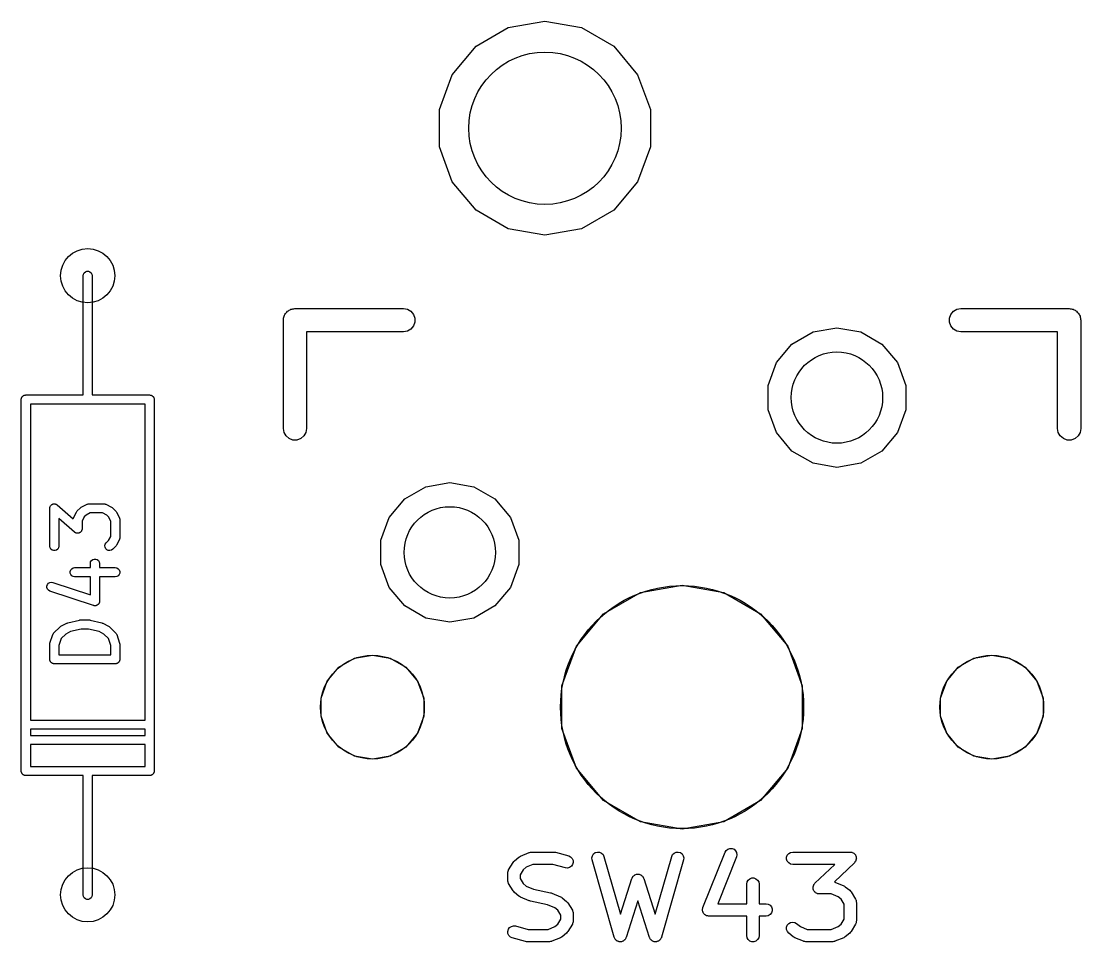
# Model space of a CAD drawing. Extents: x 35 to 203, y -146 to -25.
# Drawn here: x 72.91 to 90.29, y -120.85 to -105.74 of the extents above; entities that cross this region are included whole.
import ezdxf

# ---------------------------------------------------------------- set-up
doc = ezdxf.new("R2010")
doc.units = 0
doc.header["$MEASUREMENT"] = 0
doc.layers.get('0').update_dxf_attribs({"linetype": 'CONTINUOUS'})
doc.layers.add('BLACK', color=7, linetype='CONTINUOUS')

# ---------------------------------------------------------------- blocks, each defined once
blk = doc.blocks.new('PCB詳細')
at = {"layer": 'BLACK'}
for p, q in [((80.3708, -106.154), (80.8992, -105.849)), ((80.8992, -105.849), (81.5, -105.743)), ((81.5, -105.743), (82.1008, -105.849)), ((82.1008, -105.849), (82.6292, -106.154)), ((79.9787, -106.622), (80.3708, -106.154)), ((82.6292, -106.154), (83.0213, -106.622)), ((79.77, -107.195), (79.9787, -106.622)), ((83.0213, -106.622), (83.23, -107.195)), ((79.77, -107.805), (79.77, -107.195)), ((83.23, -107.195), (83.23, -107.805)), ((79.9787, -108.378), (79.77, -107.805)), ((83.23, -107.805), (83.0213, -108.378)), ((80.3708, -108.846), (79.9787, -108.378)), ((83.0213, -108.378), (82.6292, -108.846)), ((80.8992, -109.151), (80.3708, -108.846)), ((82.6292, -108.846), (82.1008, -109.151)), ((81.5, -109.257), (80.8992, -109.151)), ((82.1008, -109.151), (81.5, -109.257)), ((73.9625, -109.855), (73.987, -109.846)), ((73.987, -109.846), (74.013, -109.846)), ((74.013, -109.846), (74.0375, -109.855)), ((73.925, -109.92), (73.9295, -109.894)), ((73.925, -111.19), (73.925, -109.92)), ((73.9295, -109.894), (73.9425, -109.872)), ((73.9425, -109.872), (73.9625, -109.855)), ((74.0375, -109.855), (74.0575, -109.872)), ((74.0575, -109.872), (74.0705, -109.894)), ((74.0705, -109.894), (74.075, -109.92)), ((74.075, -109.92), (74.075, -111.19)), ((77.235, -110.555), (77.2457, -110.542)), ((77.2457, -110.542), (77.2541, -110.528)), ((77.2541, -110.528), (77.2668, -110.517)), ((77.2668, -110.517), (77.2775, -110.504)), ((77.2775, -110.504), (77.292, -110.496)), ((77.292, -110.496), (77.3047, -110.485)), ((77.3047, -110.485), (77.3204, -110.479)), ((77.3204, -110.479), (77.3348, -110.471)), ((77.3348, -110.471), (77.3513, -110.468)), ((77.3513, -110.468), (77.3669, -110.462)), ((77.3669, -110.462), (77.3836, -110.462)), ((77.3836, -110.462), (77.4, -110.459)), ((77.4, -110.459), (79.178, -110.459)), ((79.178, -110.459), (79.2432, -110.471)), ((79.2432, -110.471), (79.3005, -110.504)), ((79.3005, -110.504), (79.343, -110.555)), ((88.157, -110.555), (88.1995, -110.504)), ((88.1995, -110.504), (88.2568, -110.471)), ((88.2568, -110.471), (88.322, -110.459)), ((88.322, -110.459), (90.1, -110.459)), ((90.1, -110.459), (90.1164, -110.462)), ((90.1164, -110.462), (90.1331, -110.462)), ((90.1331, -110.462), (90.1487, -110.468)), ((90.1487, -110.468), (90.1652, -110.471)), ((90.1652, -110.471), (90.1796, -110.479)), ((90.1796, -110.479), (90.1953, -110.485)), ((90.1953, -110.485), (90.208, -110.496)), ((90.208, -110.496), (90.2225, -110.504)), ((90.2225, -110.504), (90.2332, -110.517)), ((90.2332, -110.517), (90.2459, -110.528)), ((90.2459, -110.528), (90.2543, -110.542)), ((90.2543, -110.542), (90.265, -110.555)), ((77.2095, -110.65), (77.2124, -110.634)), ((77.2095, -112.428), (77.2095, -110.65)), ((77.2124, -110.617), (77.2181, -110.601)), ((77.2124, -110.634), (77.2124, -110.617)), ((77.2181, -110.601), (77.221, -110.585)), ((77.221, -110.585), (77.2293, -110.57)), ((77.2293, -110.57), (77.235, -110.555)), ((79.343, -110.555), (79.3656, -110.617)), ((79.3656, -110.683), (79.343, -110.745)), ((79.3656, -110.617), (79.3656, -110.683)), ((88.1344, -110.617), (88.157, -110.555)), ((88.1344, -110.683), (88.1344, -110.617)), ((88.157, -110.745), (88.1344, -110.683)), ((90.265, -110.555), (90.2707, -110.57)), ((90.2707, -110.57), (90.279, -110.585)), ((90.279, -110.585), (90.2819, -110.601)), ((90.2819, -110.601), (90.2876, -110.617)), ((90.2876, -110.617), (90.2876, -110.634)), ((90.2876, -110.634), (90.2905, -110.65)), ((90.2905, -110.65), (90.2905, -112.428)), ((79.178, -110.84), (77.5905, -110.84)), ((77.5905, -110.84), (77.5905, -112.428)), ((79.2432, -110.829), (79.178, -110.84)), ((79.3005, -110.796), (79.2432, -110.829)), ((79.343, -110.745), (79.3005, -110.796)), ((85.5525, -111.041), (85.8976, -110.842)), ((85.8976, -110.842), (86.29, -110.773)), ((86.29, -110.773), (86.6824, -110.842)), ((86.6824, -110.842), (87.0275, -111.041)), ((88.1995, -110.796), (88.157, -110.745)), ((88.2568, -110.829), (88.1995, -110.796)), ((88.322, -110.84), (88.2568, -110.829)), ((89.9095, -110.84), (88.322, -110.84)), ((89.9095, -112.428), (89.9095, -110.84)), ((85.2964, -111.346), (85.5525, -111.041)), ((87.0275, -111.041), (87.2836, -111.346)), ((73.925, -111.877), (73.925, -111.19)), ((74.075, -111.19), (74.075, -111.877)), ((85.1601, -111.721), (85.2964, -111.346)), ((87.2836, -111.346), (87.4199, -111.721)), ((85.1601, -112.119), (85.1601, -111.721)), ((87.4199, -111.721), (87.4199, -112.119)), ((72.9101, -111.939), (72.9124, -111.933)), ((72.9124, -111.933), (72.9135, -111.926)), ((72.9135, -111.926), (72.9168, -111.921)), ((72.9168, -111.921), (72.919, -111.914)), ((72.919, -111.914), (72.9233, -111.909)), ((72.9233, -111.909), (72.9265, -111.904)), ((72.9265, -111.904), (72.9316, -111.9)), ((72.9316, -111.9), (72.9358, -111.895)), ((72.9358, -111.895), (72.9415, -111.891)), ((72.9415, -111.891), (72.9465, -111.887)), ((72.9465, -111.887), (72.9527, -111.885)), ((72.9527, -111.885), (72.9583, -111.882)), ((72.9583, -111.882), (72.9648, -111.88)), ((72.9648, -111.88), (72.971, -111.878)), ((72.971, -111.878), (72.9775, -111.878)), ((72.9775, -111.878), (72.984, -111.877)), ((72.984, -111.877), (73.925, -111.877)), ((74.075, -111.877), (75.016, -111.877)), ((75.016, -111.877), (75.0225, -111.878)), ((75.0225, -111.878), (75.029, -111.878)), ((75.029, -111.878), (75.0352, -111.88)), ((75.0352, -111.88), (75.0417, -111.882)), ((75.0417, -111.882), (75.0473, -111.885)), ((75.0473, -111.885), (75.0535, -111.887)), ((75.0535, -111.887), (75.0585, -111.891)), ((75.0585, -111.891), (75.0642, -111.895)), ((75.0642, -111.895), (75.0684, -111.9)), ((75.0684, -111.9), (75.0735, -111.904)), ((75.0735, -111.904), (75.0767, -111.909)), ((75.0767, -111.909), (75.081, -111.914)), ((75.081, -111.914), (75.0832, -111.921)), ((75.0832, -111.921), (75.0865, -111.926)), ((75.0865, -111.926), (75.0876, -111.933)), ((75.0876, -111.933), (75.0899, -111.939)), ((72.909, -111.952), (72.9101, -111.946)), ((72.909, -118.048), (72.909, -111.952)), ((72.9101, -111.946), (72.9101, -111.939)), ((74, -112.027), (73.059, -112.027)), ((73.059, -112.027), (73.059, -117.211)), ((74.941, -112.027), (74, -112.027)), ((74.941, -117.211), (74.941, -112.027)), ((75.0899, -111.939), (75.0899, -111.946)), ((75.0899, -111.946), (75.091, -111.952)), ((75.091, -111.952), (75.091, -118.048)), ((85.2964, -112.494), (85.1601, -112.119)), ((87.4199, -112.119), (87.2836, -112.494)), ((77.221, -112.493), (77.2095, -112.428)), ((77.5905, -112.428), (77.579, -112.493)), ((89.921, -112.493), (89.9095, -112.428)), ((90.2905, -112.428), (90.279, -112.493)), ((77.2541, -112.55), (77.221, -112.493)), ((77.3047, -112.593), (77.2541, -112.55)), ((77.3669, -112.616), (77.3047, -112.593)), ((77.4331, -112.616), (77.3669, -112.616)), ((77.4952, -112.593), (77.4331, -112.616)), ((77.5459, -112.55), (77.4952, -112.593)), ((77.579, -112.493), (77.5459, -112.55)), ((85.5525, -112.799), (85.2964, -112.494)), ((87.2836, -112.494), (87.0275, -112.799)), ((89.9541, -112.55), (89.921, -112.493)), ((90.0048, -112.593), (89.9541, -112.55)), ((90.0669, -112.616), (90.0048, -112.593)), ((90.1331, -112.616), (90.0669, -112.616)), ((90.1953, -112.593), (90.1331, -112.616)), ((90.2459, -112.55), (90.1953, -112.593)), ((90.279, -112.493), (90.2459, -112.55)), ((85.8976, -112.998), (85.5525, -112.799)), ((87.0275, -112.799), (86.6824, -112.998)), ((86.29, -113.067), (85.8976, -112.998)), ((86.6824, -112.998), (86.29, -113.067)), ((79.5476, -113.382), (79.94, -113.313)), ((79.94, -113.313), (80.3324, -113.382)), ((79.2025, -113.581), (79.5476, -113.382)), ((80.3324, -113.382), (80.6775, -113.581)), ((73.4104, -113.677), (73.4149, -113.673)), ((73.4149, -113.673), (73.4218, -113.671)), ((73.4218, -113.671), (73.4282, -113.667)), ((73.4282, -113.667), (73.4339, -113.666)), ((73.4339, -113.666), (73.4394, -113.664)), ((73.4394, -113.664), (73.4467, -113.664)), ((73.4467, -113.664), (73.4539, -113.663)), ((73.4539, -113.663), (73.4596, -113.664)), ((73.4596, -113.664), (73.4654, -113.664)), ((73.4654, -113.664), (73.4723, -113.667)), ((73.4723, -113.667), (73.4795, -113.668)), ((73.4795, -113.668), (73.4844, -113.671)), ((73.4844, -113.671), (73.4899, -113.673)), ((73.4899, -113.673), (73.4955, -113.678)), ((73.895, -113.719), (73.9903, -113.671)), ((73.9903, -113.671), (73.9944, -113.67)), ((73.9944, -113.67), (73.9982, -113.668)), ((73.9982, -113.668), (74.0068, -113.666)), ((74.0068, -113.666), (74.0152, -113.664)), ((74.0152, -113.664), (74.0196, -113.664)), ((74.0196, -113.664), (74.0238, -113.663)), ((74.0238, -113.663), (74.2619, -113.663)), ((74.2619, -113.663), (74.2662, -113.664)), ((74.2662, -113.664), (74.2705, -113.664)), ((74.2705, -113.664), (74.2789, -113.666)), ((74.2789, -113.666), (74.2876, -113.668)), ((74.2876, -113.668), (74.2913, -113.67)), ((74.2913, -113.67), (74.2954, -113.671)), ((74.2954, -113.671), (74.3907, -113.719)), ((78.9464, -113.886), (79.2025, -113.581)), ((80.6775, -113.581), (80.9336, -113.886)), ((73.3774, -113.738), (73.3787, -113.731)), ((73.3774, -114.357), (73.3774, -113.738)), ((73.3787, -113.731), (73.3788, -113.724)), ((73.3788, -113.724), (73.3809, -113.718)), ((73.3809, -113.718), (73.3819, -113.712)), ((73.3819, -113.712), (73.3856, -113.706)), ((73.3856, -113.706), (73.3882, -113.699)), ((73.3882, -113.699), (73.392, -113.695)), ((73.392, -113.695), (73.3949, -113.69)), ((73.3949, -113.69), (73.4005, -113.685)), ((73.4005, -113.685), (73.4054, -113.68)), ((73.4054, -113.68), (73.4104, -113.677)), ((73.4955, -113.678), (73.5018, -113.682)), ((73.5018, -113.682), (73.7618, -113.909)), ((73.7663, -113.895), (73.8139, -113.8)), ((73.8139, -113.8), (73.821, -113.79)), ((73.821, -113.79), (73.8279, -113.78)), ((73.8279, -113.78), (73.8755, -113.733)), ((73.8755, -113.733), (73.8854, -113.726)), ((73.8854, -113.726), (73.895, -113.719)), ((73.973, -113.847), (73.9426, -113.878)), ((74.0415, -113.813), (73.973, -113.847)), ((74.2442, -113.813), (74.0415, -113.813)), ((74.3127, -113.847), (74.2442, -113.813)), ((74.3431, -113.878), (74.3127, -113.847)), ((74.3907, -113.719), (74.4003, -113.726)), ((74.4003, -113.726), (74.4102, -113.733)), ((74.4102, -113.733), (74.4578, -113.78)), ((74.4578, -113.78), (74.4647, -113.79)), ((74.4647, -113.79), (74.4718, -113.8)), ((74.4718, -113.8), (74.5195, -113.895)), ((73.7839, -114.128), (73.5274, -113.903)), ((73.5274, -113.903), (73.5274, -114.357)), ((73.7618, -113.909), (73.7629, -113.903)), ((73.7629, -113.903), (73.765, -113.899)), ((73.765, -113.899), (73.7663, -113.895)), ((73.9426, -113.878), (73.9083, -113.946)), ((73.9083, -113.946), (73.9083, -114.071)), ((74.3774, -113.946), (74.3431, -113.878)), ((74.3774, -114.197), (74.3774, -113.946)), ((74.5195, -113.895), (74.5207, -113.899)), ((74.5207, -113.899), (74.5229, -113.903)), ((74.5229, -113.903), (74.5244, -113.912)), ((74.5244, -113.912), (74.5269, -113.92)), ((74.5269, -113.92), (74.5266, -113.924)), ((74.5266, -113.924), (74.5274, -113.929)), ((74.5274, -113.929), (74.5274, -114.214)), ((78.8101, -114.261), (78.9464, -113.886)), ((80.9336, -113.886), (81.0699, -114.261)), ((73.7902, -114.132), (73.7839, -114.128)), ((73.7958, -114.136), (73.7902, -114.132)), ((73.8013, -114.138), (73.7958, -114.136)), ((73.8062, -114.141), (73.8013, -114.138)), ((73.8134, -114.143), (73.8062, -114.141)), ((73.8203, -114.145), (73.8134, -114.143)), ((73.8261, -114.145), (73.8203, -114.145)), ((73.8318, -114.146), (73.8261, -114.145)), ((73.839, -114.145), (73.8318, -114.146)), ((73.8464, -114.145), (73.839, -114.145)), ((73.8518, -114.143), (73.8464, -114.145)), ((73.8575, -114.142), (73.8518, -114.143)), ((73.8639, -114.139), (73.8575, -114.142)), ((73.8708, -114.136), (73.8639, -114.139)), ((73.8753, -114.133), (73.8708, -114.136)), ((73.8803, -114.13), (73.8753, -114.133)), ((73.8852, -114.124), (73.8803, -114.13)), ((73.8908, -114.12), (73.8852, -114.124)), ((73.8937, -114.115), (73.8908, -114.12)), ((73.8975, -114.11), (73.8937, -114.115)), ((73.9001, -114.103), (73.8975, -114.11)), ((73.9038, -114.097), (73.9001, -114.103)), ((73.9048, -114.091), (73.9038, -114.097)), ((73.9069, -114.086), (73.9048, -114.091)), ((73.9071, -114.079), (73.9069, -114.086)), ((73.9083, -114.071), (73.9071, -114.079)), ((73.3819, -114.383), (73.3774, -114.357)), ((73.5274, -114.357), (73.5229, -114.383)), ((74.2824, -114.351), (74.2892, -114.325)), ((74.2847, -114.377), (74.2824, -114.351)), ((74.2892, -114.325), (74.3041, -114.304)), ((74.3041, -114.304), (74.3431, -114.265)), ((74.3431, -114.265), (74.3774, -114.197)), ((74.4578, -114.363), (74.4102, -114.41)), ((74.4647, -114.353), (74.4578, -114.363)), ((74.4718, -114.343), (74.4647, -114.353)), ((74.5195, -114.248), (74.4718, -114.343)), ((74.5207, -114.244), (74.5195, -114.248)), ((74.5229, -114.24), (74.5207, -114.244)), ((74.5244, -114.231), (74.5229, -114.24)), ((74.5269, -114.223), (74.5244, -114.231)), ((74.5274, -114.214), (74.5266, -114.219)), ((74.5266, -114.219), (74.5269, -114.223)), ((78.8101, -114.659), (78.8101, -114.261)), ((81.0699, -114.261), (81.0699, -114.659)), ((73.3949, -114.405), (73.3819, -114.383)), ((73.4149, -114.422), (73.3949, -114.405)), ((73.4394, -114.431), (73.4149, -114.422)), ((73.4654, -114.431), (73.4394, -114.431)), ((73.4899, -114.422), (73.4654, -114.431)), ((73.5098, -114.405), (73.4899, -114.422)), ((73.5229, -114.383), (73.5098, -114.405)), ((74.2957, -114.4), (74.2847, -114.377)), ((74.3141, -114.419), (74.2957, -114.4)), ((74.3377, -114.43), (74.3141, -114.419)), ((74.3637, -114.432), (74.3377, -114.43)), ((74.3888, -114.425), (74.3637, -114.432)), ((74.4102, -114.41), (74.3888, -114.425)), ((73.7375, -114.728), (73.7601, -114.715)), ((73.7601, -114.715), (73.7857, -114.711)), ((73.7857, -114.711), (74.044, -114.711)), ((74.044, -114.643), (74.0486, -114.617)), ((74.044, -114.711), (74.044, -114.643)), ((74.0486, -114.617), (74.0616, -114.595)), ((74.0616, -114.595), (74.0815, -114.578)), ((74.0815, -114.578), (74.106, -114.569)), ((74.106, -114.569), (74.1321, -114.569)), ((74.1321, -114.569), (74.1565, -114.578)), ((74.1565, -114.578), (74.1765, -114.595)), ((74.1765, -114.595), (74.1895, -114.617)), ((74.1895, -114.617), (74.194, -114.643)), ((74.194, -114.643), (74.194, -114.711)), ((74.194, -114.711), (74.4524, -114.711)), ((74.4524, -114.711), (74.478, -114.715)), ((74.478, -114.715), (74.5006, -114.728)), ((78.9464, -115.034), (78.8101, -114.659)), ((81.0699, -114.659), (80.9336, -115.034)), ((73.7119, -114.773), (73.7208, -114.748)), ((73.7119, -114.799), (73.7119, -114.773)), ((73.7208, -114.823), (73.7119, -114.799)), ((73.7208, -114.748), (73.7375, -114.728)), ((73.7375, -114.843), (73.7208, -114.823)), ((73.7601, -114.856), (73.7375, -114.843)), ((73.7857, -114.861), (73.7601, -114.856)), ((74.044, -114.861), (73.7857, -114.861)), ((74.044, -115.158), (74.044, -114.861)), ((74.4524, -114.861), (74.194, -114.861)), ((74.194, -114.861), (74.194, -115.262)), ((74.478, -114.856), (74.4524, -114.861)), ((74.5006, -114.843), (74.478, -114.856)), ((74.5006, -114.728), (74.5173, -114.748)), ((74.5173, -114.823), (74.5006, -114.843)), ((74.5173, -114.748), (74.5262, -114.773)), ((74.5262, -114.799), (74.5173, -114.823)), ((74.5262, -114.773), (74.5262, -114.799)), ((73.3306, -115.013), (73.3388, -114.988)), ((73.3313, -115.039), (73.3306, -115.013)), ((73.3409, -115.063), (73.3313, -115.039)), ((73.3388, -114.988), (73.355, -114.968)), ((73.3581, -115.083), (73.3409, -115.063)), ((73.355, -114.968), (73.3772, -114.954)), ((73.3772, -114.954), (73.4027, -114.949)), ((73.4027, -114.949), (73.4285, -114.953)), ((73.4285, -114.953), (74.044, -115.158)), ((79.2025, -115.339), (78.9464, -115.034)), ((80.9336, -115.034), (80.6775, -115.339)), ((83.0654, -115.119), (83.75, -114.998)), ((83.75, -114.998), (84.4346, -115.119)), ((73.381, -115.095), (73.3581, -115.083)), ((74.0953, -115.333), (73.381, -115.095)), ((82.4634, -115.467), (83.0654, -115.119)), ((84.4346, -115.119), (85.0365, -115.467)), ((74.1008, -115.334), (74.0953, -115.333)), ((74.106, -115.336), (74.1008, -115.334)), ((74.1136, -115.336), (74.106, -115.336)), ((74.1211, -115.337), (74.1136, -115.336)), ((74.1265, -115.336), (74.1211, -115.337)), ((74.1321, -115.336), (74.1265, -115.336)), ((74.1392, -115.333), (74.1321, -115.336)), ((74.1466, -115.332), (74.1392, -115.333)), ((74.1513, -115.329), (74.1466, -115.332)), ((74.1565, -115.327), (74.1513, -115.329)), ((74.1624, -115.322), (74.1565, -115.327)), ((74.1688, -115.318), (74.1624, -115.322)), ((74.1723, -115.314), (74.1688, -115.318)), ((74.1765, -115.31), (74.1723, -115.314)), ((74.1803, -115.304), (74.1765, -115.31)), ((74.185, -115.298), (74.1803, -115.304)), ((74.1868, -115.292), (74.185, -115.298)), ((74.1895, -115.288), (74.1868, -115.292)), ((74.1908, -115.28), (74.1895, -115.288)), ((74.1932, -115.273), (74.1908, -115.28)), ((74.194, -115.262), (74.1931, -115.267)), ((74.1931, -115.267), (74.1932, -115.273)), ((79.5476, -115.538), (79.2025, -115.339)), ((80.6775, -115.339), (80.3324, -115.538)), ((73.6723, -115.618), (73.8628, -115.57)), ((73.8628, -115.57), (73.8719, -115.569)), ((73.8719, -115.569), (73.881, -115.568)), ((73.881, -115.568), (74.0238, -115.568)), ((74.0238, -115.568), (74.0328, -115.569)), ((74.0328, -115.569), (74.042, -115.57)), ((74.042, -115.57), (74.2325, -115.618)), ((79.94, -115.607), (79.5476, -115.538)), ((80.3324, -115.538), (79.94, -115.607)), ((82.0166, -115.999), (82.4634, -115.467)), ((85.0365, -115.467), (85.4834, -115.999)), ((73.447, -115.78), (73.5422, -115.685)), ((73.5422, -115.685), (73.552, -115.678)), ((73.552, -115.678), (73.5617, -115.671)), ((73.5617, -115.671), (73.6569, -115.623)), ((73.6569, -115.623), (73.6648, -115.621)), ((73.6648, -115.621), (73.6723, -115.618)), ((73.8902, -115.718), (73.7167, -115.761)), ((74.0146, -115.718), (73.8902, -115.718)), ((74.1881, -115.761), (74.0146, -115.718)), ((74.2325, -115.618), (74.24, -115.621)), ((74.24, -115.621), (74.2478, -115.623)), ((74.2478, -115.623), (74.3431, -115.671)), ((74.3431, -115.671), (74.3527, -115.678)), ((74.3527, -115.678), (74.3626, -115.685)), ((74.3626, -115.685), (74.4578, -115.78)), ((73.3812, -115.952), (73.4288, -115.81)), ((73.4288, -115.81), (73.4309, -115.806)), ((73.4309, -115.806), (73.432, -115.802)), ((73.432, -115.802), (73.4371, -115.794)), ((73.4371, -115.794), (73.4413, -115.787)), ((73.4413, -115.787), (73.4445, -115.784)), ((73.4445, -115.784), (73.447, -115.78)), ((73.5656, -115.874), (73.5274, -115.988)), ((73.6397, -115.8), (73.5656, -115.874)), ((73.7167, -115.761), (73.6397, -115.8)), ((74.2651, -115.8), (74.1881, -115.761)), ((74.3392, -115.874), (74.2651, -115.8)), ((74.3774, -115.988), (74.3392, -115.874)), ((74.4578, -115.78), (74.4603, -115.784)), ((74.4603, -115.784), (74.4635, -115.787)), ((74.4635, -115.787), (74.4677, -115.794)), ((74.4677, -115.794), (74.4727, -115.802)), ((74.4727, -115.802), (74.4739, -115.806)), ((74.4739, -115.806), (74.4759, -115.81)), ((74.4759, -115.81), (74.5235, -115.952)), ((73.3774, -115.976), (73.3795, -115.964)), ((73.3774, -116.214), (73.3774, -115.976)), ((73.3795, -115.964), (73.3812, -115.952)), ((73.5274, -115.988), (73.5274, -116.139)), ((74.3774, -116.139), (74.3774, -115.988)), ((74.5235, -115.952), (74.5253, -115.964)), ((74.5253, -115.964), (74.5274, -115.976)), ((74.5274, -115.976), (74.5274, -116.214)), ((81.7789, -116.652), (82.0166, -115.999)), ((85.4834, -115.999), (85.7211, -116.652)), ((73.3785, -116.221), (73.3774, -116.214)), ((73.3785, -116.227), (73.3785, -116.221)), ((73.3808, -116.233), (73.3785, -116.227)), ((73.3819, -116.24), (73.3808, -116.233)), ((73.3852, -116.246), (73.3819, -116.24)), ((73.3874, -116.252), (73.3852, -116.246)), ((73.3916, -116.257), (73.3874, -116.252)), ((73.3949, -116.262), (73.3916, -116.257)), ((73.4, -116.267), (73.3949, -116.262)), ((73.4042, -116.272), (73.4, -116.267)), ((73.4099, -116.275), (73.4042, -116.272)), ((73.4149, -116.279), (73.4099, -116.275)), ((73.421, -116.281), (73.4149, -116.279)), ((73.4267, -116.285), (73.421, -116.281)), ((73.5274, -116.139), (74.3774, -116.139)), ((74.4837, -116.281), (74.478, -116.285)), ((74.4899, -116.279), (74.4837, -116.281)), ((74.4949, -116.275), (74.4899, -116.279)), ((74.5006, -116.272), (74.4949, -116.275)), ((74.5048, -116.267), (74.5006, -116.272)), ((74.5098, -116.262), (74.5048, -116.267)), ((74.5131, -116.257), (74.5098, -116.262)), ((74.5173, -116.252), (74.5131, -116.257)), ((74.5196, -116.246), (74.5173, -116.252)), ((74.5229, -116.24), (74.5196, -116.246)), ((74.524, -116.233), (74.5229, -116.24)), ((74.5262, -116.227), (74.524, -116.233)), ((74.5274, -116.214), (74.5262, -116.221)), ((74.5262, -116.221), (74.5262, -116.227)), ((78.121, -116.346), (78.3779, -116.197)), ((78.3779, -116.197), (78.67, -116.146)), ((78.67, -116.146), (78.9621, -116.197)), ((78.9621, -116.197), (79.219, -116.346)), ((88.281, -116.346), (88.5379, -116.197)), ((88.5379, -116.197), (88.83, -116.146)), ((88.83, -116.146), (89.1221, -116.197)), ((89.1221, -116.197), (89.379, -116.346)), ((73.4332, -116.286), (73.4267, -116.285)), ((73.4394, -116.288), (73.4332, -116.286)), ((73.4459, -116.288), (73.4394, -116.288)), ((73.4524, -116.289), (73.4459, -116.288)), ((74.4524, -116.289), (73.4524, -116.289)), ((74.4588, -116.288), (74.4524, -116.289)), ((74.4654, -116.288), (74.4588, -116.288)), ((74.4716, -116.286), (74.4654, -116.288)), ((74.478, -116.285), (74.4716, -116.286)), ((77.9303, -116.573), (78.121, -116.346)), ((79.219, -116.346), (79.4097, -116.573)), ((88.0903, -116.573), (88.281, -116.346)), ((89.379, -116.346), (89.5697, -116.573)), ((77.8288, -116.852), (77.9303, -116.573)), ((79.4097, -116.573), (79.5112, -116.852)), ((87.9888, -116.852), (88.0903, -116.573)), ((89.5697, -116.573), (89.6712, -116.852)), ((81.7789, -117.348), (81.7789, -116.652)), ((85.7211, -116.652), (85.7211, -117.348)), ((77.8288, -117.148), (77.8288, -116.852)), ((79.5112, -116.852), (79.5112, -117.148)), ((87.9888, -117.148), (87.9888, -116.852)), ((89.6712, -116.852), (89.6712, -117.148)), ((77.9303, -117.427), (77.8288, -117.148)), ((79.5112, -117.148), (79.4097, -117.427)), ((88.0903, -117.427), (87.9888, -117.148)), ((89.6712, -117.148), (89.5697, -117.427)), ((73.059, -117.211), (74.941, -117.211)), ((73.059, -117.361), (73.059, -117.465)), ((74.941, -117.361), (73.059, -117.361)), ((73.059, -117.465), (74.941, -117.465)), ((74.941, -117.465), (74.941, -117.361)), ((78.121, -117.654), (77.9303, -117.427)), ((79.4097, -117.427), (79.219, -117.654)), ((82.0166, -118.001), (81.7789, -117.348)), ((85.7211, -117.348), (85.4834, -118.001)), ((88.281, -117.654), (88.0903, -117.427)), ((89.5697, -117.427), (89.379, -117.654)), ((74.941, -117.615), (73.059, -117.615)), ((73.059, -117.615), (73.059, -117.973)), ((74.941, -117.973), (74.941, -117.615)), ((78.3779, -117.803), (78.121, -117.654)), ((79.219, -117.654), (78.9621, -117.803)), ((88.5379, -117.803), (88.281, -117.654)), ((89.379, -117.654), (89.1221, -117.803)), ((78.67, -117.854), (78.3779, -117.803)), ((78.9621, -117.803), (78.67, -117.854)), ((88.83, -117.854), (88.5379, -117.803)), ((89.1221, -117.803), (88.83, -117.854)), ((73.059, -117.973), (74, -117.973)), ((74, -117.973), (74.941, -117.973)), ((82.4634, -118.533), (82.0166, -118.001)), ((85.4834, -118.001), (85.0365, -118.533)), ((72.9101, -118.054), (72.909, -118.048)), ((72.9101, -118.061), (72.9101, -118.054)), ((72.9124, -118.067), (72.9101, -118.061)), ((72.9135, -118.074), (72.9124, -118.067)), ((72.9168, -118.079), (72.9135, -118.074)), ((72.919, -118.085), (72.9168, -118.079)), ((72.9233, -118.091), (72.919, -118.085)), ((72.9265, -118.096), (72.9233, -118.091)), ((72.9316, -118.1), (72.9265, -118.096)), ((72.9358, -118.105), (72.9316, -118.1)), ((72.9415, -118.109), (72.9358, -118.105)), ((72.9465, -118.113), (72.9415, -118.109)), ((72.9527, -118.115), (72.9465, -118.113)), ((72.9583, -118.118), (72.9527, -118.115)), ((72.9648, -118.12), (72.9583, -118.118)), ((72.971, -118.122), (72.9648, -118.12)), ((72.9775, -118.122), (72.971, -118.122)), ((72.984, -118.123), (72.9775, -118.122)), ((73.925, -118.123), (72.984, -118.123)), ((73.925, -118.81), (73.925, -118.123)), ((75.016, -118.123), (74.075, -118.123)), ((74.075, -118.123), (74.075, -118.81)), ((75.0225, -118.122), (75.016, -118.123)), ((75.029, -118.122), (75.0225, -118.122)), ((75.0352, -118.12), (75.029, -118.122)), ((75.0417, -118.118), (75.0352, -118.12)), ((75.0473, -118.115), (75.0417, -118.118)), ((75.0535, -118.113), (75.0473, -118.115)), ((75.0585, -118.109), (75.0535, -118.113)), ((75.0642, -118.105), (75.0585, -118.109)), ((75.0684, -118.1), (75.0642, -118.105)), ((75.0735, -118.096), (75.0684, -118.1)), ((75.0767, -118.091), (75.0735, -118.096)), ((75.081, -118.085), (75.0767, -118.091)), ((75.0832, -118.079), (75.081, -118.085)), ((75.0865, -118.074), (75.0832, -118.079)), ((75.0876, -118.067), (75.0865, -118.074)), ((75.0899, -118.061), (75.0876, -118.067)), ((75.091, -118.048), (75.0899, -118.054)), ((75.0899, -118.054), (75.0899, -118.061)), ((83.0654, -118.881), (82.4634, -118.533)), ((85.0365, -118.533), (84.4346, -118.881)), ((73.925, -120.08), (73.925, -118.81)), ((74.075, -118.81), (74.075, -120.08)), ((83.75, -119.002), (83.0654, -118.881)), ((84.4346, -118.881), (83.75, -119.002)), ((81.0984, -119.446), (81.2435, -119.386)), ((81.2435, -119.386), (81.2458, -119.385)), ((81.2458, -119.385), (81.2478, -119.384)), ((81.2478, -119.384), (81.2629, -119.381)), ((81.2629, -119.381), (81.2779, -119.378)), ((81.2779, -119.378), (81.2803, -119.378)), ((81.2803, -119.378), (81.2826, -119.378)), ((81.2826, -119.378), (81.6454, -119.378)), ((81.6454, -119.378), (81.659, -119.38)), ((81.659, -119.38), (81.6726, -119.382)), ((81.6726, -119.382), (81.8903, -119.442)), ((82.2784, -119.438), (82.2981, -119.409)), ((82.2981, -119.409), (82.3267, -119.388)), ((82.3267, -119.388), (82.3606, -119.378)), ((82.3606, -119.378), (82.3958, -119.381)), ((82.3958, -119.381), (82.428, -119.395)), ((82.428, -119.395), (82.4534, -119.42)), ((83.5952, -119.42), (83.6205, -119.395)), ((83.6205, -119.395), (83.6528, -119.381)), ((83.6528, -119.381), (83.688, -119.378)), ((83.688, -119.378), (83.7219, -119.388)), ((83.7219, -119.388), (83.7504, -119.409)), ((83.7504, -119.409), (83.7702, -119.438)), ((84.0911, -120.288), (84.454, -119.381)), ((84.454, -119.381), (84.4725, -119.351)), ((84.4725, -119.351), (84.5003, -119.33)), ((84.5003, -119.33), (84.5338, -119.318)), ((84.5338, -119.318), (84.5691, -119.32)), ((84.5691, -119.32), (84.6018, -119.333)), ((84.6018, -119.333), (84.6281, -119.356)), ((84.6281, -119.356), (84.6448, -119.387)), ((84.6448, -119.387), (84.6498, -119.422)), ((85.4763, -119.429), (85.499, -119.402)), ((85.499, -119.402), (85.5295, -119.384)), ((85.5295, -119.384), (85.5643, -119.378)), ((85.5643, -119.378), (86.5077, -119.378)), ((86.5077, -119.378), (86.522, -119.38)), ((86.522, -119.38), (86.5364, -119.382)), ((86.5364, -119.382), (86.5393, -119.383)), ((86.5393, -119.383), (86.5425, -119.384)), ((86.5425, -119.384), (86.555, -119.391)), ((86.555, -119.391), (86.568, -119.398)), ((86.568, -119.398), (86.5702, -119.4)), ((86.5702, -119.4), (86.573, -119.402)), ((86.573, -119.402), (86.5823, -119.413)), ((80.9052, -119.669), (80.9777, -119.548)), ((80.9777, -119.548), (80.9888, -119.535)), ((80.9888, -119.535), (80.9998, -119.522)), ((80.9998, -119.522), (81.0724, -119.462)), ((81.0724, -119.462), (81.0856, -119.454)), ((81.0856, -119.454), (81.0984, -119.446)), ((81.3029, -119.581), (81.1907, -119.628)), ((81.6316, -119.581), (81.3029, -119.581)), ((81.8359, -119.638), (81.6316, -119.581)), ((81.8903, -119.442), (81.9222, -119.457)), ((81.9222, -119.457), (81.9469, -119.482)), ((81.9548, -119.584), (81.9343, -119.612)), ((81.9469, -119.482), (81.9615, -119.515)), ((81.9643, -119.55), (81.9548, -119.584)), ((81.9615, -119.515), (81.9643, -119.55)), ((82.2698, -119.472), (82.2784, -119.438)), ((82.2735, -119.507), (82.2698, -119.472)), ((82.6363, -120.777), (82.2735, -119.507)), ((82.4534, -119.42), (82.4688, -119.452)), ((82.4688, -119.452), (82.7395, -120.399)), ((83.3091, -120.399), (83.5797, -119.452)), ((83.7751, -119.507), (83.4123, -120.777)), ((83.5797, -119.452), (83.5952, -119.42)), ((83.7702, -119.438), (83.7788, -119.472)), ((83.7788, -119.472), (83.7751, -119.507)), ((84.6426, -119.457), (84.3355, -120.225)), ((84.6498, -119.422), (84.6426, -119.457)), ((85.4642, -119.462), (85.4763, -119.429)), ((85.4642, -119.497), (85.4642, -119.462)), ((85.4763, -119.53), (85.4642, -119.497)), ((85.499, -119.557), (85.4763, -119.53)), ((85.5295, -119.575), (85.499, -119.557)), ((85.5643, -119.581), (85.5295, -119.575)), ((86.2537, -119.581), (85.5643, -119.581)), ((85.9296, -119.89), (86.2537, -119.581)), ((86.5778, -119.553), (86.248, -119.867)), ((86.5864, -119.541), (86.5778, -119.553)), ((86.5823, -119.413), (86.5923, -119.423)), ((86.5957, -119.53), (86.5864, -119.541)), ((86.5923, -119.423), (86.5936, -119.426)), ((86.5936, -119.426), (86.5957, -119.429)), ((86.5957, -119.429), (86.6007, -119.442)), ((86.5968, -119.527), (86.5957, -119.53)), ((86.5987, -119.525), (86.5968, -119.527)), ((86.6028, -119.511), (86.5987, -119.525)), ((86.6007, -119.442), (86.6065, -119.456)), ((86.6078, -119.497), (86.6028, -119.511)), ((86.6065, -119.456), (86.6067, -119.459)), ((86.6067, -119.459), (86.6078, -119.462)), ((86.6078, -119.462), (86.6078, -119.476)), ((86.6078, -119.476), (86.6087, -119.491)), ((86.6087, -119.491), (86.6078, -119.494)), ((86.6078, -119.494), (86.6078, -119.497)), ((80.8907, -119.721), (80.8924, -119.712)), ((80.8907, -119.842), (80.8907, -119.721)), ((80.8924, -119.712), (80.8925, -119.702)), ((80.8925, -119.702), (80.8954, -119.695)), ((80.8954, -119.695), (80.8968, -119.687)), ((80.8968, -119.687), (80.9017, -119.678)), ((80.9017, -119.678), (80.9052, -119.669)), ((81.1431, -119.668), (81.0939, -119.75)), ((81.0939, -119.75), (81.0939, -119.814)), ((81.1907, -119.628), (81.1431, -119.668)), ((81.8711, -119.641), (81.8359, -119.638)), ((81.9052, -119.632), (81.8711, -119.641)), ((81.9343, -119.612), (81.9052, -119.632)), ((82.9599, -119.766), (82.9701, -119.756)), ((82.9701, -119.756), (82.9738, -119.755)), ((82.9738, -119.755), (82.977, -119.752)), ((82.977, -119.752), (82.99, -119.748)), ((82.99, -119.748), (83.0027, -119.743)), ((83.0027, -119.743), (83.0068, -119.743)), ((83.0068, -119.743), (83.0106, -119.742)), ((83.0106, -119.742), (83.0243, -119.742)), ((83.0243, -119.742), (83.038, -119.742)), ((83.038, -119.742), (83.0418, -119.743)), ((83.0418, -119.743), (83.0459, -119.743)), ((83.0459, -119.743), (83.0585, -119.748)), ((83.0585, -119.748), (83.0716, -119.752)), ((83.0716, -119.752), (83.0748, -119.755)), ((83.0748, -119.755), (83.0785, -119.756)), ((83.0785, -119.756), (83.0887, -119.766)), ((80.8924, -119.852), (80.8907, -119.842)), ((80.8925, -119.862), (80.8924, -119.852)), ((80.8954, -119.869), (80.8925, -119.862)), ((80.8968, -119.877), (80.8954, -119.869)), ((80.9017, -119.886), (80.8968, -119.877)), ((80.9052, -119.895), (80.9017, -119.886)), ((80.9777, -120.016), (80.9052, -119.895)), ((81.0939, -119.814), (81.1431, -119.896)), ((81.1431, -119.896), (81.1907, -119.936)), ((82.7395, -120.399), (82.9275, -119.811)), ((82.9275, -119.811), (82.9294, -119.808)), ((82.9294, -119.808), (82.9303, -119.804)), ((82.9303, -119.804), (82.9376, -119.792)), ((82.9376, -119.792), (82.9439, -119.78)), ((82.9439, -119.78), (82.9469, -119.777)), ((82.9469, -119.777), (82.9491, -119.774)), ((82.9491, -119.774), (82.9599, -119.766)), ((83.0887, -119.766), (83.0995, -119.774)), ((83.0995, -119.774), (83.1016, -119.777)), ((83.1016, -119.777), (83.1046, -119.78)), ((83.1046, -119.78), (83.111, -119.792)), ((83.111, -119.792), (83.1183, -119.804)), ((83.1183, -119.804), (83.1192, -119.808)), ((83.1192, -119.808), (83.1211, -119.811)), ((83.1211, -119.811), (83.3091, -120.399)), ((84.8095, -119.903), (84.8157, -119.868)), ((84.8095, -120.225), (84.8095, -119.903)), ((84.8157, -119.868), (84.8333, -119.838)), ((84.8333, -119.838), (84.8603, -119.815)), ((84.8603, -119.815), (84.8935, -119.803)), ((84.8935, -119.803), (84.9288, -119.803)), ((84.9288, -119.803), (84.9619, -119.815)), ((84.9619, -119.815), (84.989, -119.838)), ((84.989, -119.838), (85.0066, -119.868)), ((85.0066, -119.868), (85.0127, -119.903)), ((85.0127, -119.903), (85.0127, -120.225)), ((85.8997, -119.946), (85.9046, -119.932)), ((85.9046, -119.932), (85.9087, -119.918)), ((85.9087, -119.918), (85.9106, -119.916)), ((85.9106, -119.916), (85.9117, -119.913)), ((85.9117, -119.913), (85.921, -119.901)), ((85.921, -119.901), (85.9296, -119.89)), ((86.248, -119.867), (86.2522, -119.868)), ((86.2522, -119.868), (86.2542, -119.869)), ((86.2542, -119.869), (86.2565, -119.87)), ((86.2565, -119.87), (86.4016, -119.93)), ((86.4016, -119.93), (86.4144, -119.938)), ((73.9295, -120.106), (73.925, -120.08)), ((73.9425, -120.128), (73.9295, -120.106)), ((74.0705, -120.106), (74.0575, -120.128)), ((74.075, -120.08), (74.0705, -120.106)), ((80.9889, -120.028), (80.9777, -120.016)), ((80.9998, -120.041), (80.9889, -120.028)), ((81.0724, -120.102), (80.9998, -120.041)), ((81.0856, -120.109), (81.0724, -120.102)), ((81.1907, -119.936), (81.3127, -119.987)), ((81.3127, -119.987), (81.5936, -120.045)), ((81.5936, -120.045), (81.6025, -120.049)), ((81.6025, -120.049), (81.6119, -120.051)), ((81.6119, -120.051), (81.7571, -120.111)), ((85.8987, -119.952), (85.8997, -119.949)), ((85.8997, -119.966), (85.8987, -119.952)), ((85.8997, -119.949), (85.8997, -119.946)), ((85.8997, -119.981), (85.8997, -119.966)), ((85.9008, -119.984), (85.8997, -119.981)), ((85.901, -119.987), (85.9008, -119.984)), ((85.9068, -120.001), (85.901, -119.987)), ((85.9117, -120.014), (85.9068, -120.001)), ((85.9138, -120.017), (85.9117, -120.014)), ((85.9151, -120.02), (85.9138, -120.017)), ((85.9251, -120.03), (85.9151, -120.02)), ((85.9344, -120.041), (85.9251, -120.03)), ((85.9372, -120.043), (85.9344, -120.041)), ((85.9394, -120.045), (85.9372, -120.043)), ((85.9524, -120.052), (85.9394, -120.045)), ((85.965, -120.059), (85.9524, -120.052)), ((85.9681, -120.059), (85.965, -120.059)), ((85.971, -120.061), (85.9681, -120.059)), ((85.9854, -120.062), (85.971, -120.061)), ((85.9997, -120.065), (85.9854, -120.062)), ((86.1971, -120.065), (85.9997, -120.065)), ((86.3093, -120.112), (86.1971, -120.065)), ((86.4144, -119.938), (86.4276, -119.946)), ((86.4276, -119.946), (86.5002, -120.006)), ((86.5002, -120.006), (86.5111, -120.019)), ((86.5111, -120.019), (86.5223, -120.032)), ((86.5223, -120.032), (86.5948, -120.153)), ((73.9625, -120.145), (73.9425, -120.128)), ((73.987, -120.154), (73.9625, -120.145)), ((74.013, -120.154), (73.987, -120.154)), ((74.0375, -120.145), (74.013, -120.154)), ((74.0575, -120.128), (74.0375, -120.145)), ((81.0984, -120.118), (81.0856, -120.109)), ((81.2435, -120.178), (81.0984, -120.118)), ((81.2529, -120.18), (81.2435, -120.178)), ((81.2618, -120.184), (81.2529, -120.18)), ((81.5427, -120.242), (81.2618, -120.184)), ((81.6648, -120.293), (81.5427, -120.242)), ((81.7571, -120.111), (81.7699, -120.12)), ((81.7699, -120.12), (81.783, -120.127)), ((81.783, -120.127), (81.8556, -120.188)), ((81.8556, -120.188), (81.8666, -120.201)), ((81.8666, -120.201), (81.8777, -120.213)), ((81.8777, -120.213), (81.9503, -120.334)), ((83.0243, -120.176), (82.8308, -120.78)), ((83.2178, -120.78), (83.0243, -120.176)), ((84.3355, -120.225), (84.8095, -120.225)), ((85.0127, -120.225), (85.1289, -120.225)), ((85.1289, -120.225), (85.1636, -120.231)), ((85.1636, -120.231), (85.1942, -120.248)), ((85.1942, -120.248), (85.2168, -120.275)), ((85.2168, -120.275), (85.2289, -120.309)), ((86.3569, -120.151), (86.3093, -120.112)), ((86.4061, -120.233), (86.3569, -120.151)), ((86.4061, -120.479), (86.4061, -120.233)), ((86.5948, -120.153), (86.5983, -120.162)), ((86.5983, -120.162), (86.6032, -120.17)), ((86.6032, -120.17), (86.6046, -120.178)), ((86.6046, -120.178), (86.6075, -120.186)), ((86.6075, -120.186), (86.6076, -120.196)), ((86.6076, -120.196), (86.6093, -120.205)), ((86.6093, -120.205), (86.6093, -120.508)), ((81.7123, -120.333), (81.6648, -120.293)), ((81.7615, -120.415), (81.7123, -120.333)), ((81.7615, -120.479), (81.7615, -120.415)), ((81.9503, -120.334), (81.9537, -120.343)), ((81.9537, -120.343), (81.9586, -120.352)), ((81.9586, -120.352), (81.96, -120.36)), ((81.96, -120.36), (81.9629, -120.367)), ((81.9629, -120.367), (81.9631, -120.377)), ((81.9631, -120.377), (81.9647, -120.387)), ((81.9647, -120.387), (81.9647, -120.508)), ((84.0839, -120.323), (84.0854, -120.316)), ((84.0854, -120.333), (84.0839, -120.323)), ((84.0854, -120.309), (84.089, -120.299)), ((84.0854, -120.316), (84.0854, -120.309)), ((84.0854, -120.344), (84.0854, -120.333)), ((84.0879, -120.351), (84.0854, -120.344)), ((84.0889, -120.358), (84.0879, -120.351)), ((84.0939, -120.367), (84.0889, -120.358)), ((84.089, -120.299), (84.0911, -120.288)), ((84.0974, -120.377), (84.0939, -120.367)), ((84.1021, -120.383), (84.0974, -120.377)), ((84.1056, -120.389), (84.1021, -120.383)), ((84.1134, -120.396), (84.1056, -120.389)), ((84.1201, -120.404), (84.1134, -120.396)), ((84.1264, -120.408), (84.1201, -120.404)), ((84.1319, -120.413), (84.1264, -120.408)), ((84.1416, -120.416), (84.1319, -120.413)), ((84.1507, -120.422), (84.1416, -120.416)), ((84.1579, -120.423), (84.1507, -120.422)), ((84.1646, -120.426), (84.1579, -120.423)), ((84.1751, -120.426), (84.1646, -120.426)), ((84.1854, -120.428), (84.1751, -120.426)), ((84.8095, -120.428), (84.1854, -120.428)), ((84.8095, -120.75), (84.8095, -120.428)), ((85.1289, -120.428), (85.0127, -120.428)), ((85.0127, -120.428), (85.0127, -120.75)), ((85.1636, -120.422), (85.1289, -120.428)), ((85.1942, -120.404), (85.1636, -120.422)), ((85.2168, -120.377), (85.1942, -120.404)), ((85.2289, -120.344), (85.2168, -120.377)), ((85.2289, -120.309), (85.2289, -120.344)), ((80.9006, -120.645), (80.9211, -120.617)), ((80.9211, -120.617), (80.9502, -120.597)), ((80.9502, -120.597), (80.9844, -120.588)), ((80.9844, -120.588), (81.0195, -120.591)), ((81.0195, -120.591), (81.2238, -120.648)), ((81.5525, -120.648), (81.6648, -120.601)), ((81.6648, -120.601), (81.7123, -120.562)), ((81.7123, -120.562), (81.7615, -120.479)), ((81.9503, -120.56), (81.8777, -120.681)), ((81.9537, -120.551), (81.9503, -120.56)), ((81.9586, -120.542), (81.9537, -120.551)), ((81.96, -120.534), (81.9586, -120.542)), ((81.9629, -120.527), (81.96, -120.534)), ((81.9631, -120.517), (81.9629, -120.527)), ((81.9647, -120.508), (81.9631, -120.517)), ((85.4642, -120.611), (85.4761, -120.578)), ((85.4643, -120.647), (85.4642, -120.611)), ((85.4761, -120.578), (85.4987, -120.551)), ((85.4987, -120.551), (85.5292, -120.533)), ((85.5292, -120.533), (85.5639, -120.527)), ((85.5639, -120.527), (85.5987, -120.533)), ((85.5987, -120.533), (85.6293, -120.551)), ((85.6293, -120.551), (85.6901, -120.601)), ((85.6901, -120.601), (85.8023, -120.648)), ((86.1971, -120.648), (86.3093, -120.601)), ((86.3093, -120.601), (86.3569, -120.562)), ((86.3569, -120.562), (86.4061, -120.479)), ((86.5948, -120.56), (86.5223, -120.681)), ((86.5983, -120.551), (86.5948, -120.56)), ((86.6032, -120.542), (86.5983, -120.551)), ((86.6046, -120.534), (86.6032, -120.542)), ((86.6075, -120.527), (86.6046, -120.534)), ((86.6076, -120.517), (86.6075, -120.527)), ((86.6093, -120.508), (86.6076, -120.517)), ((80.8912, -120.679), (80.9006, -120.645)), ((80.8939, -120.714), (80.8912, -120.679)), ((80.9085, -120.747), (80.8939, -120.714)), ((80.9333, -120.772), (80.9085, -120.747)), ((80.9651, -120.787), (80.9333, -120.772)), ((81.1828, -120.847), (80.9651, -120.787)), ((81.2238, -120.648), (81.5525, -120.648)), ((81.7571, -120.783), (81.6119, -120.843)), ((81.7699, -120.775), (81.7571, -120.783)), ((81.783, -120.767), (81.7699, -120.775)), ((81.8556, -120.707), (81.783, -120.767)), ((81.8666, -120.694), (81.8556, -120.707)), ((81.8777, -120.681), (81.8666, -120.694)), ((82.6388, -120.783), (82.6363, -120.777)), ((82.64, -120.788), (82.6388, -120.783)), ((82.6464, -120.798), (82.64, -120.788)), ((82.6517, -120.809), (82.6464, -120.798)), ((82.82, -120.801), (82.8143, -120.812)), ((82.8268, -120.791), (82.82, -120.801)), ((82.8281, -120.785), (82.8268, -120.791)), ((82.8308, -120.78), (82.8281, -120.785)), ((83.2204, -120.785), (83.2178, -120.78)), ((83.2218, -120.791), (83.2204, -120.785)), ((83.2286, -120.801), (83.2218, -120.791)), ((83.2342, -120.812), (83.2286, -120.801)), ((83.4021, -120.798), (83.3968, -120.809)), ((83.4086, -120.788), (83.4021, -120.798)), ((83.4098, -120.783), (83.4086, -120.788)), ((83.4123, -120.777), (83.4098, -120.783)), ((84.8157, -120.784), (84.8095, -120.75)), ((84.8333, -120.815), (84.8157, -120.784)), ((85.0066, -120.784), (84.989, -120.815)), ((85.0127, -120.75), (85.0066, -120.784)), ((85.4765, -120.68), (85.4643, -120.647)), ((85.4992, -120.707), (85.4765, -120.68)), ((85.5718, -120.767), (85.4992, -120.707)), ((85.585, -120.775), (85.5718, -120.767)), ((85.5978, -120.783), (85.585, -120.775)), ((85.7429, -120.843), (85.5978, -120.783)), ((85.8023, -120.648), (86.1971, -120.648)), ((86.4016, -120.783), (86.2565, -120.843)), ((86.4144, -120.775), (86.4016, -120.783)), ((86.4276, -120.767), (86.4144, -120.775)), ((86.5002, -120.707), (86.4276, -120.767)), ((86.5111, -120.694), (86.5002, -120.707)), ((86.5223, -120.681), (86.5111, -120.694)), ((81.1965, -120.849), (81.1828, -120.847)), ((81.21, -120.851), (81.1965, -120.849)), ((81.5729, -120.851), (81.21, -120.851)), ((81.5752, -120.851), (81.5729, -120.851)), ((81.5775, -120.851), (81.5752, -120.851)), ((81.5925, -120.848), (81.5775, -120.851)), ((81.6076, -120.845), (81.5925, -120.848)), ((81.6096, -120.844), (81.6076, -120.845)), ((81.6119, -120.843), (81.6096, -120.844)), ((82.6558, -120.813), (82.6517, -120.809)), ((82.6588, -120.818), (82.6558, -120.813)), ((82.6684, -120.825), (82.6588, -120.818)), ((82.6771, -120.834), (82.6684, -120.825)), ((82.6822, -120.836), (82.6771, -120.834)), ((82.6867, -120.839), (82.6822, -120.836)), ((82.6983, -120.843), (82.6867, -120.839)), ((82.7093, -120.848), (82.6983, -120.843)), ((82.7149, -120.848), (82.7093, -120.848)), ((82.7203, -120.85), (82.7149, -120.848)), ((82.7324, -120.85), (82.7203, -120.85)), ((82.7445, -120.851), (82.7324, -120.85)), ((82.7499, -120.849), (82.7445, -120.851)), ((82.7556, -120.849), (82.7499, -120.849)), ((82.7668, -120.844), (82.7556, -120.849)), ((82.7785, -120.841), (82.7668, -120.844)), ((82.783, -120.838), (82.7785, -120.841)), ((82.7882, -120.835), (82.783, -120.838)), ((82.7972, -120.827), (82.7882, -120.835)), ((82.807, -120.82), (82.7972, -120.827)), ((82.8102, -120.816), (82.807, -120.82)), ((82.8143, -120.812), (82.8102, -120.816)), ((83.2384, -120.816), (83.2342, -120.812)), ((83.2416, -120.82), (83.2384, -120.816)), ((83.2514, -120.827), (83.2416, -120.82)), ((83.2603, -120.835), (83.2514, -120.827)), ((83.2656, -120.838), (83.2603, -120.835)), ((83.2701, -120.841), (83.2656, -120.838)), ((83.2818, -120.844), (83.2701, -120.841)), ((83.293, -120.849), (83.2818, -120.844)), ((83.2986, -120.849), (83.293, -120.849)), ((83.304, -120.851), (83.2986, -120.849)), ((83.3161, -120.85), (83.304, -120.851)), ((83.3283, -120.85), (83.3161, -120.85)), ((83.3336, -120.848), (83.3283, -120.85)), ((83.3392, -120.848), (83.3336, -120.848)), ((83.3503, -120.843), (83.3392, -120.848)), ((83.3619, -120.839), (83.3503, -120.843)), ((83.3663, -120.836), (83.3619, -120.839)), ((83.3715, -120.834), (83.3663, -120.836)), ((83.3802, -120.825), (83.3715, -120.834)), ((83.3898, -120.818), (83.3802, -120.825)), ((83.3928, -120.813), (83.3898, -120.818)), ((83.3968, -120.809), (83.3928, -120.813)), ((84.8603, -120.838), (84.8333, -120.815)), ((84.8935, -120.85), (84.8603, -120.838)), ((84.9288, -120.85), (84.8935, -120.85)), ((84.9619, -120.838), (84.9288, -120.85)), ((84.989, -120.815), (84.9619, -120.838)), ((85.7452, -120.844), (85.7429, -120.843)), ((85.7473, -120.845), (85.7452, -120.844)), ((85.7624, -120.848), (85.7473, -120.845)), ((85.7774, -120.851), (85.7624, -120.848)), ((85.7797, -120.851), (85.7774, -120.851)), ((85.782, -120.851), (85.7797, -120.851)), ((86.2174, -120.851), (85.782, -120.851)), ((86.2197, -120.851), (86.2174, -120.851)), ((86.2221, -120.851), (86.2197, -120.851)), ((86.2371, -120.848), (86.2221, -120.851)), ((86.2522, -120.845), (86.2371, -120.848)), ((86.2542, -120.844), (86.2522, -120.845)), ((86.2565, -120.843), (86.2542, -120.844))]:
    blk.add_line(p, q, dxfattribs=at)
for centre, radius in [((81.5, -107.5), 1.25), ((74, -109.92), 0.4445), ((86.29, -111.92), 0.7493), ((79.94, -114.46), 0.7493), ((83.75, -117), 1.9939), ((78.67, -117), 0.8509), ((88.83, -117), 0.8509), ((74, -120.08), 0.4445)]:
    blk.add_circle(centre, radius, dxfattribs=at)

msp = doc.modelspace()

# ---------------------------------------------------------------- block references
at = {"linetype": 'ByBlock'}
msp.add_blockref('PCB詳細', (0, 0), dxfattribs=at)

doc.saveas('drawing.dxf')
